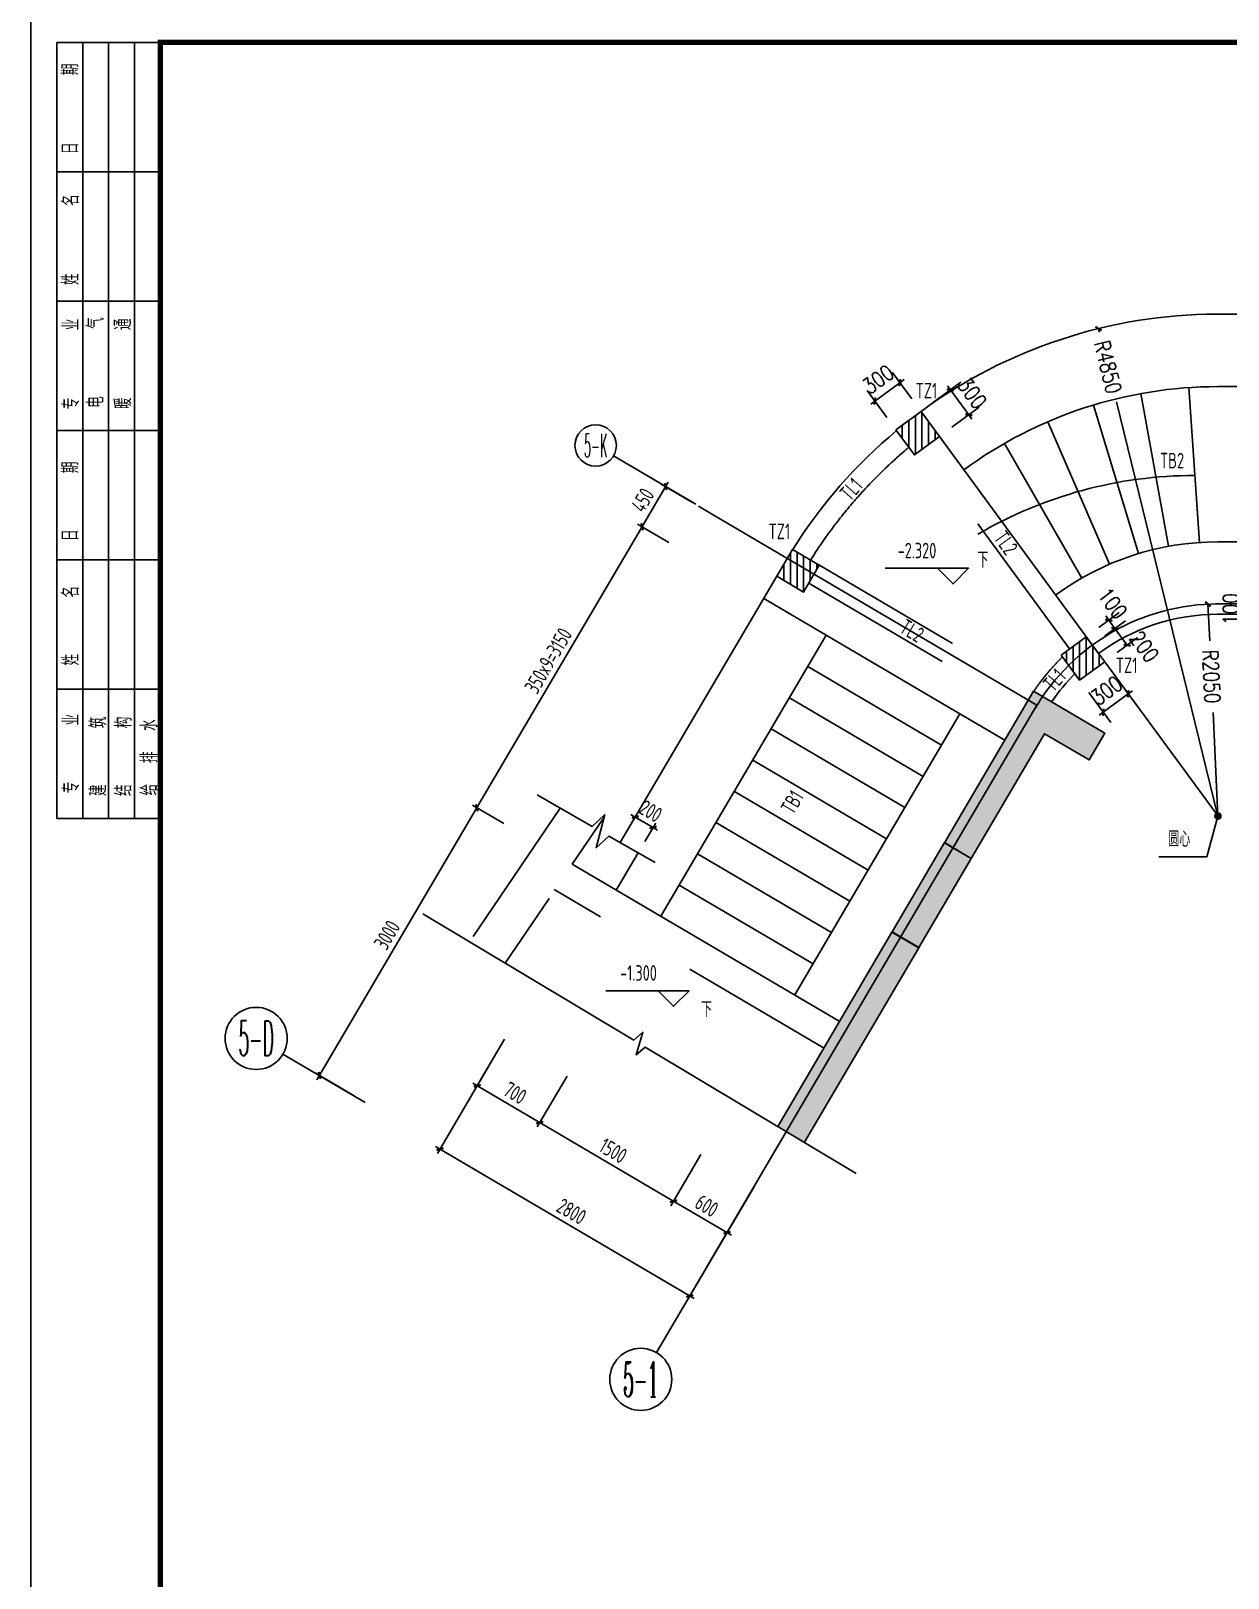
# Model space of a CAD drawing. Header units: millimetres. Extents: x -41781 to 68020, y 189188 to 426788.
# Drawn here: x -16080 to 7061, y 277309 to 307210 of the extents above; entities that cross this region are included whole.
import ezdxf
from ezdxf.enums import TextEntityAlignment as Align

# ---------------------------------------------------------------- set-up
doc = ezdxf.new("R2010")
doc.units = ezdxf.units.MM
doc.header["$LTSCALE"] = 1000
doc.header["$PDMODE"] = 35
doc.header["$PDSIZE"] = 200
doc.linetypes.add('3', pattern=[5, 3, -2])
for name, color, linetype in [('AXIS', 3, 'Continuous'), ('AXIS_TEXT', 7, 'Continuous'), ('B-TEXT', 3, 'Continuous'), ('COLU', 7, 'Continuous'), ('DIM', 4, 'Continuous'), ('HATCH', 7, 'Continuous'), ('h填实-柱墙', 254, 'Continuous'), ('h斜线-墙', 7, 'Continuous'), ('L-AXIS', 3, 'Continuous'), ('L-dote', 253, 'Continuous'), ('Q-AXIS', 3, 'Continuous'), ('TEXT', 7, 'Continuous'), ('THIN', 7, 'Continuous'), ('WALL', 3, 'Continuous'), ('wall-主楼', 2, 'Continuous'), ('wall-开洞', 5, 'Continuous'), ('图框', 4, 'Continuous'), ('梁', 4, 'Continuous'), ('梁虚线', 4, '3'), ('水平标注', 2, 'Continuous')]:
    doc.layers.add(name, color=color, linetype=linetype)
doc.styles.add('_TCH_AXIS', font='COMPLEX', dxfattribs={"bigfont": 'GBCBIG'})
doc.styles.add('COMPLEX', font='tssdeng.shx', dxfattribs={"width": 0.7, "bigfont": 'tssdchn.shx'})
doc.styles.add('DIM_FONT', font='SIMPLEX.shx', dxfattribs={"width": 0.8})
doc.styles.add('DX', font='txt.shx', dxfattribs={"width": 0.75, "bigfont": 'hztxt.shx'})
doc.styles.add('TSSD_Dimension', font='Tssdeng.shx', dxfattribs={"width": 0.7, "bigfont": 'hztxt.shx'})
doc.styles.add('TSSD_Label', font='Tssdeng.shx', dxfattribs={"width": 0.7, "bigfont": 'hztxt.shx'})
doc.styles.add('TSSD_REIN', font='Tssdeng.shx', dxfattribs={"width": 0.7, "bigfont": 'hztxt.shx'})
doc.dimstyles.new('DIMN50', dxfattribs={"dimscale": 0.5, "dimtxt": 300, "dimasz": 100, "dimexe": 250, "dimexo": 300, "dimgap": 150, "dimtad": 1, "dimdec": 0, "dimzin": 0, "dimdsep": 46, "dimtxsty": 'DIM_FONT', "dimblk": 'ARCHTICK', "dimcen": 0.09, "dimclrt": 7, "dimazin": 2, "dimtfac": 1, "dimtdec": 0, "dimtix": 1, "dimtmove": 2, "dimatfit": 3, "dimldrblk": 'ARCHTICK', "dimfxl": 1, "dimtolj": 1, "dimtzin": 0, "dimarcsym": 0})
doc.dimstyles.new('TSSD_50_100', dxfattribs={"dimtxt": 300, "dimasz": 100, "dimexe": 100, "dimexo": 250, "dimgap": 100, "dimtad": 1, "dimdec": 0, "dimlfac": 0.5, "dimzin": 0, "dimdsep": 46, "dimtxsty": 'TSSD_Dimension', "dimblk": 'ARCHTICK', "dimcen": 0, "dimdle": 100, "dimclrt": 7, "dimadec": 0, "dimazin": 0, "dimtfac": 1, "dimtdec": 0, "dimtix": 1, "dimtmove": 2, "dimatfit": 3, "dimfxl": 1, "dimtolj": 1, "dimtzin": 0, "dimarcsym": 0})

# ---------------------------------------------------------------- blocks, each defined once
blk = doc.blocks.new('A$C35F87531')
at = {"layer": '图框'}
for p, q in [((500, 58400), (500, 43400)), ((2500, 58400), (500, 58400)), ((1000, 58400), (1000, 43400)), ((1500, 58400), (1500, 43400)), ((2000, 58400), (2000, 43400)), ((2500, 55900), (500, 55900)), ((2500, 53400), (500, 53400)), ((2500, 50900), (500, 50900)), ((2500, 48400), (500, 48400)), ((2500, 45900), (500, 45900)), ((2500, 43400), (500, 43400))]:
    blk.add_line(p, q, dxfattribs=at)
blk.add_lwpolyline([(0, 0), (0, 59400), (84100, 59400), (84100, 0)], close=True, dxfattribs=at)
at = {"layer": '图框', "const_width": 100}
blk.add_lwpolyline([(2500, 1000), (83100, 1000), (83100, 58400), (2500, 58400)], close=True, dxfattribs=at)
at = {"layer": '图框', "style": 'DX', "width": 0.7}
for s, p in [('日      期', (747, 57116, 2200)), ('姓      名 ', (752, 54687)), ('专      业', (762, 52186)), ('电      气', (1232, 52213, 2200)), ('暖      通', (1766, 52190, 2200)), ('日     期', (747, 49531, 2200)), ('姓     名', (752, 47126)), ('专     业', (762, 44655)), ('建     筑', (1283, 44602, 2200)), ('结     构', (1774, 44602, 2200)), ('给  排  水', (2271, 44582, 2200))]:
    blk.add_text(s, height=320, rotation=90, dxfattribs=at).set_placement(p, align=Align.MIDDLE)
blk = doc.blocks.new('_AXISO')
blk.add_circle((0, 0), 0.5)
at = {"layer": 'B-TEXT', "style": 'COMPLEX', "width": 1.450893}
blk.add_attdef('A', text='', height=0.56, dxfattribs=at).set_placement((0.249375, -0.28), (0.749375, -0.28), align=Align.FIT)
blk = doc.blocks.new('_ArchTick')
at = {"color": 0, "linetype": 'ByBlock', "const_width": 0.4}
blk.add_lwpolyline([(-0.5, -0.5), (0.5, 0.5)], dxfattribs=at)
blk = doc.blocks.new('*D172')
at = {"layer": 'AXIS', "color": 0, "linetype": 'ByBlock', "lineweight": -2}
for p, q in [((-3760, 298489), (-4317, 297541)), ((-3291, 298097), (-3896, 298453)), ((-3747, 297322), (-4353, 297678))]:
    blk.add_line(p, q, dxfattribs=at)
at = {"layer": 'Defpoints', "color": 0, "linetype": 'ByBlock'}
for p in [(-3075, 297971), (-4266, 297627), (-3532, 297195)]:
    blk.add_point(p, dxfattribs=at)
at = {"layer": 'AXIS', "color": 0, "linetype": 'ByBlock', "lineweight": -2, "xscale": 100, "yscale": 100, "zscale": 100}
for p, rotation in [((-3810, 298403), 59.54536802062622), ((-4266, 297627), 239.5453680206262)]:
    blk.add_blockref('_ArchTick', p, dxfattribs=dict(at, rotation=rotation))
at = {"layer": 'AXIS', "color": 7, "linetype": 'ByBlock', "insert": (-4254, 298142), "char_height": 300, "attachment_point": 5, "rotation": 59.5454, "style": 'TSSD_Dimension'}
blk.add_mtext('\\A1;450', dxfattribs=at)
blk = doc.blocks.new('*D173')
at = {"layer": 'AXIS', "color": 0, "linetype": 'ByBlock', "lineweight": -2}
for p, q in [((-4216, 297713), (-7510, 292110)), ((-3747, 297322), (-4353, 297678)), ((-6940, 291891), (-7546, 292247))]:
    blk.add_line(p, q, dxfattribs=at)
at = {"layer": 'Defpoints', "color": 0, "linetype": 'ByBlock'}
for p in [(-3532, 297195), (-7460, 292196), (-6725, 291764)]:
    blk.add_point(p, dxfattribs=at)
at = {"layer": 'AXIS', "color": 0, "linetype": 'ByBlock', "lineweight": -2, "xscale": 100, "yscale": 100, "zscale": 100}
for p, rotation in [((-4266, 297627), 59.54536802063662), ((-7460, 292196), 239.5453680206366)]:
    blk.add_blockref('_ArchTick', p, dxfattribs=dict(at, rotation=rotation))
at = {"layer": 'AXIS', "color": 7, "linetype": 'ByBlock', "insert": (-6079, 295038), "char_height": 300, "attachment_point": 5, "rotation": 59.5454, "style": 'TSSD_Dimension'}
blk.add_mtext('\\A1;350x9=3150', dxfattribs=at)
blk = doc.blocks.new('*D174')
at = {"layer": 'AXIS', "color": 0, "linetype": 'ByBlock', "lineweight": -2}
for p, q in [((-7409, 292282), (-10552, 286937)), ((-6940, 291891), (-7546, 292247)), ((-9833, 286631), (-10587, 287074))]:
    blk.add_line(p, q, dxfattribs=at)
at = {"layer": 'Defpoints', "color": 0, "linetype": 'ByBlock'}
for p in [(-6725, 291764), (-10501, 287023), (-9618, 286504)]:
    blk.add_point(p, dxfattribs=at)
at = {"layer": 'AXIS', "color": 0, "linetype": 'ByBlock', "lineweight": -2, "xscale": 100, "yscale": 100, "zscale": 100}
for p, rotation in [((-7460, 292196), 59.54536802063662), ((-10501, 287023), 239.5453680206366)]:
    blk.add_blockref('_ArchTick', p, dxfattribs=dict(at, rotation=rotation))
at = {"layer": 'AXIS', "color": 7, "linetype": 'ByBlock', "insert": (-9196, 289736), "char_height": 300, "attachment_point": 5, "rotation": 59.5454, "style": 'TSSD_Dimension'}
blk.add_mtext('\\A1;3000', dxfattribs=at)
blk = doc.blocks.new('*D175')
at = {"layer": 'AXIS', "color": 0, "linetype": 'ByBlock', "lineweight": -2}
for p, q in [((-4558, 291744), (-4347, 292103)), ((-4398, 292017), (-4484, 292067)), ((-4053, 291814), (-4398, 292017)), ((-4214, 291542), (-4003, 291900)), ((-4053, 291814), (-3967, 291764))]:
    blk.add_line(p, q, dxfattribs=at)
at = {"layer": 'Defpoints', "color": 0, "linetype": 'ByBlock'}
for p in [(-4398, 292017), (-4685, 291529), (-4340, 291326)]:
    blk.add_point(p, dxfattribs=at)
at = {"layer": 'AXIS', "color": 0, "linetype": 'ByBlock', "lineweight": -2, "xscale": 100, "yscale": 100, "zscale": 100}
for p, rotation in [((-4398, 292017), 329.5453717324757), ((-4053, 291814), 149.5453717324757)]:
    blk.add_blockref('_ArchTick', p, dxfattribs=dict(at, rotation=rotation))
at = {"layer": 'AXIS', "color": 7, "linetype": 'ByBlock', "insert": (-4099, 292131), "char_height": 300, "attachment_point": 5, "rotation": 329.5454, "style": 'TSSD_Dimension'}
blk.add_mtext('\\A1;200', dxfattribs=at)
blk = doc.blocks.new('*D176')
at = {"layer": 'AXIS', "color": 0, "linetype": 'ByBlock', "lineweight": -2}
for p, q in [((-3131, 285492), (-3710, 284506)), ((-2096, 284884), (-2676, 283898)), ((-2539, 283934), (-3746, 284643))]:
    blk.add_line(p, q, dxfattribs=at)
at = {"layer": 'Defpoints', "color": 0, "linetype": 'ByBlock'}
for p in [(-3004, 285707), (-1970, 285099), (-3659, 284592)]:
    blk.add_point(p, dxfattribs=at)
at = {"layer": 'AXIS', "color": 0, "linetype": 'ByBlock', "lineweight": -2, "xscale": 100, "yscale": 100, "zscale": 100}
for p, rotation in [((-3659, 284592), 149.5453696721892), ((-2625, 283984), 329.5453696721892)]:
    blk.add_blockref('_ArchTick', p, dxfattribs=dict(at, rotation=rotation))
at = {"layer": 'AXIS', "color": 7, "linetype": 'ByBlock', "insert": (-3016, 284504), "char_height": 300, "attachment_point": 5, "rotation": 329.5454, "style": 'TSSD_Dimension'}
blk.add_mtext('\\A1;600', dxfattribs=at)
blk = doc.blocks.new('*D177')
at = {"layer": 'AXIS', "color": 0, "linetype": 'ByBlock', "lineweight": -2}
for p, q in [((-5717, 287012), (-6296, 286027)), ((-3573, 284542), (-6332, 286164)), ((-3131, 285492), (-3710, 284506))]:
    blk.add_line(p, q, dxfattribs=at)
at = {"layer": 'Defpoints', "color": 0, "linetype": 'ByBlock'}
for p in [(-5590, 287228), (-6246, 286113), (-3004, 285707)]:
    blk.add_point(p, dxfattribs=at)
at = {"layer": 'AXIS', "color": 0, "linetype": 'ByBlock', "lineweight": -2, "xscale": 100, "yscale": 100, "zscale": 100}
for p, rotation in [((-6246, 286113), 149.5453696722006), ((-3659, 284592), 329.5453696722006)]:
    blk.add_blockref('_ArchTick', p, dxfattribs=dict(at, rotation=rotation))
at = {"layer": 'AXIS', "color": 7, "linetype": 'ByBlock', "insert": (-4826, 285568), "char_height": 300, "attachment_point": 5, "rotation": 329.5454, "style": 'TSSD_Dimension'}
blk.add_mtext('\\A1;1500', dxfattribs=at)
blk = doc.blocks.new('*D178')
at = {"layer": 'AXIS', "color": 0, "linetype": 'ByBlock', "lineweight": -2}
for p, q in [((-6923, 287722), (-7503, 286736)), ((-6159, 286062), (-7538, 286873)), ((-5717, 287012), (-6296, 286027))]:
    blk.add_line(p, q, dxfattribs=at)
at = {"layer": 'Defpoints', "color": 0, "linetype": 'ByBlock'}
for p in [(-6796, 287937), (-5590, 287228), (-7452, 286822)]:
    blk.add_point(p, dxfattribs=at)
at = {"layer": 'AXIS', "color": 0, "linetype": 'ByBlock', "lineweight": -2, "xscale": 100, "yscale": 100, "zscale": 100}
for p, rotation in [((-7452, 286822), 149.5453696722006), ((-6246, 286113), 329.5453696722006)]:
    blk.add_blockref('_ArchTick', p, dxfattribs=dict(at, rotation=rotation))
at = {"layer": 'AXIS', "color": 7, "linetype": 'ByBlock', "insert": (-6722, 286683), "char_height": 300, "attachment_point": 5, "rotation": 329.5454, "style": 'TSSD_Dimension'}
blk.add_mtext('\\A1;700', dxfattribs=at)
blk = doc.blocks.new('*D179')
at = {"layer": 'AXIS', "color": 0, "linetype": 'ByBlock', "lineweight": -2}
for p, q in [((-6923, 287722), (-8222, 285512)), ((-3258, 282710), (-8258, 285649)), ((-2096, 284884), (-3395, 282674))]:
    blk.add_line(p, q, dxfattribs=at)
at = {"layer": 'Defpoints', "color": 0, "linetype": 'ByBlock'}
for p in [(-6796, 287937), (-8172, 285599), (-1970, 285099)]:
    blk.add_point(p, dxfattribs=at)
at = {"layer": 'AXIS', "color": 0, "linetype": 'ByBlock', "lineweight": -2, "xscale": 100, "yscale": 100, "zscale": 100}
for p, rotation in [((-8172, 285599), 149.545370225353), ((-3345, 282760), 329.545370225353)]:
    blk.add_blockref('_ArchTick', p, dxfattribs=dict(at, rotation=rotation))
at = {"layer": 'AXIS', "color": 7, "linetype": 'ByBlock', "insert": (-5631, 284395), "char_height": 300, "attachment_point": 5, "rotation": 329.5454, "style": 'TSSD_Dimension'}
blk.add_mtext('\\A1;2800', dxfattribs=at)
blk = doc.blocks.new('*D195')
at = {"layer": 'Defpoints', "color": 0}
for p in [(6673, 296132), (6865, 292036)]:
    blk.add_point(p, dxfattribs=at)
at = {"layer": 'DIM', "color": 0, "lineweight": -2}
for p, q in [((6673, 296132), (6706, 295423)), ((6865, 292036), (6771, 294039))]:
    blk.add_line(p, q, dxfattribs=at)
at = {"layer": 'DIM', "color": 0, "lineweight": -2, "xscale": 100, "yscale": 100, "zscale": 100, "rotation": 92.69302470787594}
blk.add_blockref('_ArchTick', (6673, 296132), dxfattribs=at)
at = {"layer": 'DIM', "color": 7, "insert": (6739, 294731), "char_height": 300, "attachment_point": 5, "rotation": 272.693, "style": 'DIM_FONT'}
blk.add_mtext('\\A1;R2050', dxfattribs=at)
blk = doc.blocks.new('*D196')
at = {"layer": 'Defpoints', "color": 0}
for p in [(4676, 295019), (4193, 294664), (5132, 294398)]:
    blk.add_point(p, dxfattribs=at)
at = {"layer": 'DIM', "color": 0, "lineweight": -2}
for p, q in [((4854, 294777), (5280, 294196)), ((4370, 294422), (4797, 293841)), ((4649, 294042), (5132, 294398)), ((5132, 294398), (5213, 294457)), ((4649, 294042), (4568, 293983))]:
    blk.add_line(p, q, dxfattribs=at)
at = {"layer": 'DIM', "color": 0, "lineweight": -2, "xscale": 100, "yscale": 100, "zscale": 100}
for p, rotation in [((5132, 294398), 216.2791922901665), ((4649, 294042), 36.27919229016653)]:
    blk.add_blockref('_ArchTick', p, dxfattribs=dict(at, rotation=rotation))
at = {"layer": 'DIM', "color": 7, "insert": (4713, 294462), "char_height": 300, "attachment_point": 5, "rotation": 36.2792, "style": 'DIM_FONT'}
blk.add_mtext('\\A1;300', dxfattribs=at)
blk = doc.blocks.new('*D197')
at = {"layer": 'Defpoints', "color": 0}
for p in [(4321, 295503), (4875, 295661), (4439, 295341)]:
    blk.add_point(p, dxfattribs=at)
at = {"layer": 'DIM', "color": 0, "lineweight": -2}
for p, q in [((4563, 295680), (4958, 295970)), ((4681, 295519), (5076, 295809)), ((4756, 295822), (4697, 295903)), ((4756, 295822), (4875, 295661)), ((4875, 295661), (4934, 295580))]:
    blk.add_line(p, q, dxfattribs=at)
at = {"layer": 'DIM', "color": 0, "lineweight": -2, "xscale": 100, "yscale": 100, "zscale": 100}
for p, rotation in [((4756, 295822), 306.2791922901668), ((4875, 295661), 126.2791922901668)]:
    blk.add_blockref('_ArchTick', p, dxfattribs=dict(at, rotation=rotation))
at = {"layer": 'DIM', "color": 7, "insert": (4829, 296146), "char_height": 300, "attachment_point": 5, "rotation": 306.2792, "style": 'DIM_FONT'}
blk.add_mtext('\\A1;100', dxfattribs=at)
blk = doc.blocks.new('*D198')
at = {"layer": 'Defpoints', "color": 0}
for p in [(4439, 295341), (5111, 295338), (4676, 295019)]:
    blk.add_point(p, dxfattribs=at)
at = {"layer": 'DIM', "color": 0, "lineweight": -2}
for p, q in [((4681, 295519), (5076, 295809)), ((4875, 295661), (5111, 295338)), ((4918, 295196), (5313, 295486))]:
    blk.add_line(p, q, dxfattribs=at)
at = {"layer": 'DIM', "color": 0, "lineweight": -2, "xscale": 100, "yscale": 100, "zscale": 100}
for p, rotation in [((4875, 295661), 126.2791922901668), ((5111, 295338), 306.2791922901668)]:
    blk.add_blockref('_ArchTick', p, dxfattribs=dict(at, rotation=rotation))
at = {"layer": 'DIM', "color": 7, "insert": (5442, 295310), "char_height": 300, "attachment_point": 5, "rotation": 306.2792, "style": 'DIM_FONT'}
blk.add_mtext('\\A1;200', dxfattribs=at)
blk = doc.blocks.new('*D202')
at = {"layer": 'Defpoints', "color": 0}
for p in [(7414, 296136), (7609, 296136), (7609, 295936)]:
    blk.add_point(p, dxfattribs=at)
at = {"layer": 'DIM', "color": 0, "lineweight": -2}
for p, q in [((7309, 296136), (7164, 296136)), ((7414, 296136), (7414, 296236)), ((7414, 295936), (7414, 296136)), ((7309, 295936), (7164, 295936)), ((7414, 295936), (7414, 295836))]:
    blk.add_line(p, q, dxfattribs=at)
at = {"layer": 'DIM', "color": 0, "lineweight": -2, "xscale": 100, "yscale": 100, "zscale": 100}
for p, rotation in [((7414, 296136), 270), ((7414, 295936), 90)]:
    blk.add_blockref('_ArchTick', p, dxfattribs=dict(at, rotation=rotation))
at = {"layer": 'DIM', "color": 7, "insert": (7114, 296036), "char_height": 300, "attachment_point": 5, "rotation": 90, "style": 'DIM_FONT'}
blk.add_mtext('\\A1;100', dxfattribs=at)
blk = doc.blocks.new('*D203')
at = {"layer": 'Defpoints', "color": 0}
for p in [(4557, 301457), (6865, 292036)]:
    blk.add_point(p, dxfattribs=at)
at = {"layer": 'DIM', "color": 0, "lineweight": -2}
for p, q in [((4557, 301457), (4574, 301386)), ((6865, 292036), (4904, 300041))]:
    blk.add_line(p, q, dxfattribs=at)
at = {"layer": 'DIM', "color": 0, "lineweight": -2, "xscale": 100, "yscale": 100, "zscale": 100, "rotation": 103.7674841067801}
blk.add_blockref('_ArchTick', (4557, 301457), dxfattribs=at)
at = {"layer": 'DIM', "color": 7, "insert": (4739, 300713), "char_height": 300, "attachment_point": 5, "rotation": 283.7675, "style": 'DIM_FONT'}
blk.add_mtext('\\A1;R4850', dxfattribs=at)
blk = doc.blocks.new('*D220')
at = {"layer": 'Defpoints', "color": 0}
for p in [(717, 300412), (1126, 299856), (642, 299501)]:
    blk.add_point(p, dxfattribs=at)
at = {"layer": 'DIM', "color": 0, "lineweight": -2}
for p, q in [((948, 300098), (570, 300613)), ((465, 299742), (86, 300258)), ((234, 300057), (717, 300412)), ((717, 300412), (798, 300471)), ((234, 300057), (153, 299998))]:
    blk.add_line(p, q, dxfattribs=at)
at = {"layer": 'DIM', "color": 0, "lineweight": -2, "xscale": 100, "yscale": 100, "zscale": 100}
for p, rotation in [((717, 300412), 216.2791922901636), ((234, 300057), 36.27919229016357)]:
    blk.add_blockref('_ArchTick', p, dxfattribs=dict(at, rotation=rotation))
at = {"layer": 'DIM', "color": 7, "insert": (298, 300476), "char_height": 300, "attachment_point": 5, "rotation": 36.2792, "style": 'DIM_FONT'}
blk.add_mtext('\\A1;300', dxfattribs=at)
blk = doc.blocks.new('*D221')
at = {"layer": 'Defpoints', "color": 0}
for p in [(1126, 299856), (2050, 299790), (1481, 299372)]:
    blk.add_point(p, dxfattribs=at)
at = {"layer": 'DIM', "color": 0, "lineweight": -2}
for p, q in [((1368, 300033), (1896, 300421)), ((1695, 300273), (1636, 300354)), ((1695, 300273), (2050, 299790)), ((1723, 299549), (2251, 299938)), ((2050, 299790), (2109, 299709))]:
    blk.add_line(p, q, dxfattribs=at)
at = {"layer": 'DIM', "color": 0, "lineweight": -2, "xscale": 100, "yscale": 100, "zscale": 100}
for p, rotation in [((1695, 300273), 306.2792447289413), ((2050, 299790), 126.2792447289413)]:
    blk.add_blockref('_ArchTick', p, dxfattribs=dict(at, rotation=rotation))
at = {"layer": 'DIM', "color": 7, "insert": (2114, 300209), "char_height": 300, "attachment_point": 5, "rotation": 306.2792, "style": 'DIM_FONT'}
blk.add_mtext('\\A1;300', dxfattribs=at)

msp = doc.modelspace()

# ---------------------------------------------------------------- hatches: boundary and pattern name
at = {"layer": 'h填实-柱墙'}
for points in [[(3301.2, 294448.5), (1577.8, 291517.6), (2095.1, 291213.5), (3514.3, 293627.1), (4376.3, 293120.3), (4680.4, 293637.5)], [(1580.9, 291522.8), (2098.2, 291218.7), (1084.5, 289494.7), (567.2, 289798.8)], [(1081.4, 289489.4), (564.1, 289793.5), (-1643.7, 286038.6), (-1128.9, 285730.4)]]:
    msp.add_hatch(color=256, dxfattribs=at).paths.add_polyline_path(points)
at = {"layer": 'h斜线-墙'}
h = msp.add_hatch(dxfattribs=at)
h.set_pattern_fill('ANSI31', color=256, scale=40, angle=45, style=0)
h.paths.add_polyline_path([(642.1, 299500.6), (997.1, 299016.9), (1480.8, 299372), (1125.8, 299855.7)])
h = msp.add_hatch(dxfattribs=at)
h.set_pattern_fill('ANSI31', color=256, scale=40, angle=45, style=0)
h.paths.add_polyline_path([(-1661.5, 296670.4), (-1144.3, 296366.3), (-840.2, 296883.5), (-1357.4, 297187.6)])
h = msp.add_hatch(dxfattribs=at)
h.set_pattern_fill('ANSI31', color=256, scale=40, angle=45, style=0)
h.paths.add_polyline_path([(3837.5, 295147.5), (4192.5, 294663.8), (4676.2, 295018.9), (4321.2, 295502.5)])

# ---------------------------------------------------------------- linework, layer by layer
at = {"layer": 'AXIS'}
for p, q in [((-3229.5, 298061.3), (-4818.4, 298995.6)), ((-9619.8, 286500.3), (-11208.7, 287434.6)), ((-2935.7, 283455.8), (-3987.9, 281666.3))]:
    msp.add_line(p, q, dxfattribs=at)
at = {"layer": 'AXIS', "linetype": 'ByBlock'}
for p in [(6865.5, 292036.1), (5721, 291250.4)]:
    msp.add_line(p, (6651, 291250.4), dxfattribs=at)
at = {"layer": 'AXIS'}
msp.add_circle((-5163.3, 299198.3), 400, dxfattribs=at)
at = {"layer": 'COLU'}
for points in [[(642.1, 299500.6), (997.1, 299016.9), (1480.8, 299372), (1125.8, 299855.7)], [(3837.5, 295147.5), (4192.5, 294663.8), (4676.2, 295018.9), (4321.2, 295502.5)]]:
    msp.add_lwpolyline(points, close=True, dxfattribs=at)
at = {"layer": 'COLU', "elevation": 0}
msp.add_lwpolyline([(-1661.5, 296670.4), (-1144.3, 296366.3), (-840.2, 296883.5), (-1357.4, 297187.6)], close=True, dxfattribs=at)
at = {"layer": 'DIM'}
for p, q in [((4557.8, 295180), (1480.8, 299372)), ((-708.8, 295529.6), (-1915.3, 296238.9, 0)), ((1877.2, 294009), (2743.3, 293499.8, 0))]:
    msp.add_line(p, q, dxfattribs=at)
at = {"layer": 'HATCH'}
for p, q in [((6507, 297323.9), (6304, 300317.1)), ((6865.5, 300336.1), (8559.5, 300336.1)), ((5330.2, 297108.8), (4461.1, 299980.2)), ((5912.5, 297249.7), (5373, 300200.8)), ((4767.5, 296903.1), (3579.9, 299658.1)), ((4231.6, 296635.3), (2740.7, 299238.6)), ((8559.5, 297336.1), (6862.2, 297336.1)), ((-3902, 290098.8), (-708.8, 295529.6)), ((1877.2, 294009), (-708.8, 295529.6)), ((1522.4, 293405.6), (-1063.6, 294926.1)), ((1167.7, 292802.2), (-1418.4, 294322.7)), ((-1316, 288578.2), (1877.2, 294009)), ((812.9, 292198.7), (-1773.2, 293719.3)), ((458.1, 291595.3), (-2128, 293115.9)), ((103.3, 290991.9), (-2482.8, 292512.5)), ((-251.5, 290388.5), (-2837.6, 291909)), ((-606.3, 289785), (-3192.4, 291305.6)), ((-961.1, 289181.6), (-3547.2, 290702.2))]:
    msp.add_line(p, q, dxfattribs=at)
msp.add_lwpolyline([(-4011.8, 291138.7), (-4906.4, 291650.2), (-5152.5, 291424.1), (-4987.1, 292063.3), (-5233.2, 291837.1), (-6296.7, 292445.3)], dxfattribs=at)
for centre, radius, end in [((6865.5, 292036.1), 8300, 126.27919), ((6419.1, 290319), 8300, 120.35095), ((6865.5, 292036.1), 5300, 126.27919)]:
    msp.add_arc(centre, radius, 90.00001, end, dxfattribs=at)
at = {"layer": 'L-dote', "ltscale": 10}
for p, q in [((-2830.7, 297821.2), (3367.8, 294176.6)), ((6818.6, 296136.1), (25268.3, 296136.1)), ((6887.8, 292005.9), (4676.2, 295018.9)), ((-3013.5, 283323.5), (3367.8, 294176.6))]:
    msp.add_line(p, q, dxfattribs=at)
msp.add_arc((6865.5, 292036.1), 4100, 90.00001, 149.53029, dxfattribs=at)
at = {"layer": 'Q-AXIS', "const_width": 75}
msp.add_lwpolyline([(6830.7, 292050.1, 1), (6900.2, 292022, 1)], format="xyb", close=True, dxfattribs=at)
at = {"layer": 'TEXT', "color": 2}
for points in [[(6419.1, 298619, 0, 0, 0), (9343, 298619, 160, 0, 0), (9943, 298619, 0, 0, 0)], [(-3136.3, 288768.1, 0, 0, 0), (-797.4, 292745.9, 160, 0, 0), (-493.3, 293263.1, 0, 0, 0)]]:
    msp.add_lwpolyline(points, format="xyseb", dxfattribs=at)
for points in [[(1445.2, 296824.1), (1745.2, 296524.1), (2045.2, 296824.1), (433.3, 296824.1)], [(-3956.7, 288660.1), (-3656.7, 288360.1), (-3356.7, 288660.1), (-4968.6, 288660.1)]]:
    msp.add_lwpolyline(points, dxfattribs=at)
at = {"layer": 'THIN'}
msp.add_lwpolyline([(-8506.2, 290147.5), (-4427.5, 287705.4), (-4254.5, 287858.2), (-4377.5, 287419.1), (-4204.5, 287571.9), (-125.8, 285129.8)], dxfattribs=at)
at = {"layer": 'WALL'}
msp.add_line((-2830.7, 297821.2), (-3174, 298026.4), dxfattribs=at)
at = {"layer": 'wall-主楼', "elevation": 0}
msp.add_lwpolyline([(3301.2, 294448.5), (1577.8, 291517.6), (2095.1, 291213.5), (3514.3, 293627.1), (4376.3, 293120.3), (4680.4, 293637.5)], close=True, dxfattribs=at)
msp.add_lwpolyline([(-1128.9, 285730.4), (1081.4, 289489.4), (564.1, 289793.5), (-1643.7, 286038.6)], dxfattribs=at)
at = {"layer": 'wall-开洞', "elevation": 0}
msp.add_lwpolyline([(1580.9, 291522.8), (2098.2, 291218.7), (1084.5, 289494.7), (567.2, 289798.8)], close=True, dxfattribs=at)
at = {"layer": '梁'}
for p, q in [((8559.5, 301736), (6836.5, 301736)), ((-1661.5, 296670.4, 0), (-4687, 291524.8)), ((8352, 295936.1), (6865.5, 295936.1)), ((-4340.2, 291326.5, 0), (-4764.1, 290605.6, 0)), ((-453.9, 288071.3), (-5614.9, 291105.9))]:
    msp.add_line(p, q, dxfattribs=at)
for radius, start, end in [(9700, 90.17143, 126.2792), (9700, 129.82553, 147.93281), (9700, 148.96615, 149.12938), (3900, 90.00001, 126.27794), (3900, 135.12781, 145.44256)]:
    msp.add_arc((6865.5, 292036.1), radius, start, end, dxfattribs=at)
at = {"layer": '梁虚线'}
for p, q in [((3998.6, 295265.8), (1158.4, 299135.3)), ((-851.4, 296890.1, 0), (3304.6, 294446.5, 0)), ((-1054.2, 296545.3, 0), (3101.8, 294101.7, 0)), ((-5847.3, 292188.3), (-7599.9, 289604.9)), ((-5000.4, 292011.7), (-5614.9, 291105.9)), ((-6065, 290442.5), (-6912.5, 289193.2)), ((-758, 287554.1), (-5963.6, 290614.9))]:
    msp.add_line(p, q, dxfattribs=at)
for radius, start, end in [(9300, 129.97826, 147.86343), (4300, 134.29898, 145.90576)]:
    msp.add_arc((6865.5, 292036.1), radius, start, end, dxfattribs=at)

# ---------------------------------------------------------------- block references
at = {"layer": 'L-AXIS'}
ref = msp.add_blockref('_AXISO', (-4292, 281149.1), dxfattribs=dict(at, xscale=1199.999999999998, yscale=1200, zscale=1200, rotation=359.9996457873791))
ref.add_attrib('A', '5-1', dxfattribs={"color": 7, "height": 678.82, "rotation": 359.99965, "style": '_TCH_AXIS', "width": 0.381818}).set_placement((-4631.4, 280809.7), (-3952.6, 280809.7), align=Align.FIT)
at = {"layer": 'Q-AXIS'}
ref = msp.add_blockref('_AXISO', (-11725.9, 287738.7), dxfattribs=dict(at, xscale=1199.999999999998, yscale=1200, zscale=1200, rotation=359.9996457873791))
ref.add_attrib('A', '5-D', dxfattribs={"color": 7, "height": 678.82, "rotation": 359.99965, "style": '_TCH_AXIS', "width": 0.333333}).set_placement((-12065.3, 287399.3), (-11386.5, 287399.3), align=Align.FIT)
at = {"layer": '图框'}
msp.add_blockref('A$C35F87531', (-16079.8, 248588.1), dxfattribs=at)

# ---------------------------------------------------------------- texts
at = {"layer": 'AXIS_TEXT', "style": '_TCH_AXIS', "width": 0.323077}
msp.add_text('5-K', height=452.55, dxfattribs=at).set_placement((-5389.5, 298972), (-4937, 298972), align=Align.FIT)
at = {"layer": 'TEXT', "color": 2, "style": 'TSSD_Label', "width": 0.7}
for s, p in [('TB2', (5746.3, 298755, 0)), ('下', (2218.3, 296839.3, 0)), ('下', (-3124.4, 288153, 0))]:
    msp.add_text(s, height=300, dxfattribs=at).set_placement(p)
for s, rotation, p in [('TL1', 48.17461, (-247.3, 298101.6, 0)), ('TL2', 305.7413, (2515.9, 297408.2, 0)), ('TL2', 329.28077, (684.4, 295600.4, 0)), ('TL1', 48.17461, (3681.6, 294414.9, 0)), ('TB1', 59.54537, (-1342.8, 292041.6, 0))]:
    msp.add_text(s, height=300, rotation=rotation, dxfattribs=at).set_placement(p)
for s, p in [('-2.320', (1421.8, 296927.6)), ('圆心', (6329.3, 291351.1)), ('-1.300', (-3980.1, 288763.6))]:
    msp.add_text(s, height=300, dxfattribs=at).set_placement(p, align=Align.BOTTOM_RIGHT)
at = {"layer": '水平标注', "style": 'TSSD_REIN', "width": 0.7}
for p in [(1022.5, 300106.4), (-1820.7, 297387.3), (4892.6, 294798)]:
    msp.add_text('TZ1', height=300, dxfattribs=at).set_placement(p)

# ---------------------------------------------------------------- dimensions: what is measured, and where the dimension line sits
at = {"layer": 'AXIS', "linetype": 'ByBlock'}
for p1, p2, distance, picture, middle in [((-3075.4, 297970.7), (-3531.6, 297194.9), -852.4, '*D172', (-4253.8, 298141.6)), ((-4340.2, 291326.5), (-4684.6, 291529), -565.8, '*D175', (-4098.9, 292131)), ((-1969.6, 285099), (-6796.5, 287937.2), 2712.9, '*D179', (-5631.4, 284395)), ((-1969.6, 285099), (-3004, 285707.3), 1293.3, '*D176', (-3015.6, 284503.8))]:
    dim = msp.add_aligned_dim(p1=p1, p2=p2, distance=distance, dimstyle='TSSD_50_100', dxfattribs=at)
    dim.commit()
    dim.dimension.update_dxf_attribs({"geometry": picture, "text_midpoint": middle})
dim = msp.add_linear_dim(base=(-7459.6, 292196.2), p1=(-3531.6, 297194.9), p2=(-6724.8, 291764.1), angle=59.54537, text='350x9=3150', dimstyle='TSSD_50_100', dxfattribs=at)
dim.commit()
dim.dimension.update_dxf_attribs({"geometry": '*D173', "text_midpoint": (-6078.5, 295038.3)})
for base, p1, p2, angle, picture, middle in [((-10501.2, 287023.2), (-6724.8, 291764.1), (-9617.7, 286503.8), 59.54537, '*D174', (-9195.9, 289736.4)), ((-7452, 286822.3), (-5590.1, 287227.8), (-6796.5, 287937.2), 329.54537, '*D178', (-6722.1, 286683.2)), ((-6245.6, 286113), (-3004, 285707.3), (-5590.1, 287227.8), 329.54537, '*D177', (-4825.8, 285568.2))]:
    dim = msp.add_linear_dim(base=base, p1=p1, p2=p2, angle=angle, dimstyle='TSSD_50_100', dxfattribs=at)
    dim.commit()
    dim.dimension.update_dxf_attribs({"geometry": picture, "text_midpoint": middle})
at = {"layer": 'DIM'}
for mpoint, picture, middle in [((4557.1, 301457.4), '*D203', (4739.3, 300713.5)), ((6672.8, 296131.5), '*D195', (6738.7, 294731))]:
    dim = msp.add_radius_dim(center=(6865.5, 292036.1), mpoint=mpoint, dimstyle='DIMN50', override={"dimscale": 1, "dimlfac": 0.5, "dimadec": 0, "dimazin": 0}, dxfattribs=at)
    dim.commit()
    dim.dimension.update_dxf_attribs({"geometry": picture, "text_midpoint": middle, "dimtype": 164})
for p1, p2, distance, picture, middle in [((642.1, 299500.6), (1125.8, 299855.7), 690.1, '*D220', (298.1, 300476.3)), ((1125.8, 299855.7), (1480.8, 299372), 705.8, '*D221', (2114.2, 300209)), ((7608.8, 295936.1), (7608.8, 296136.1), 194.3, '*D202', (7114.5, 296036.1)), ((4192.5, 294663.8), (4676.2, 295018.9), -770.8, '*D196', (4712.9, 294461.8))]:
    dim = msp.add_aligned_dim(p1=p1, p2=p2, distance=distance, dimstyle='DIMN50', override={"dimscale": 1, "dimlfac": 0.5, "dimadec": 0, "dimazin": 0}, dxfattribs=at)
    dim.commit()
    dim.dimension.update_dxf_attribs({"geometry": picture, "text_midpoint": middle})
for base, p1, p2, angle, picture, middle, dimtype in [((4874.7, 295660.8), (4321.2, 295502.5), (4439.5, 295341.3), 306.27919, '*D197', (4828.9, 296145.7), 161), ((5111.4, 295338.3), (4439.5, 295341.3), (4676.2, 295018.9), 126.27919, '*D198', (5442, 295310.4), 160)]:
    dim = msp.add_linear_dim(base=base, p1=p1, p2=p2, angle=angle, dimstyle='DIMN50', override={"dimscale": 1, "dimlfac": 0.5, "dimadec": 0, "dimazin": 0}, dxfattribs=at)
    dim.commit()
    dim.dimension.update_dxf_attribs({"geometry": picture, "text_midpoint": middle, "dimtype": dimtype})

doc.saveas('drawing.dxf')
